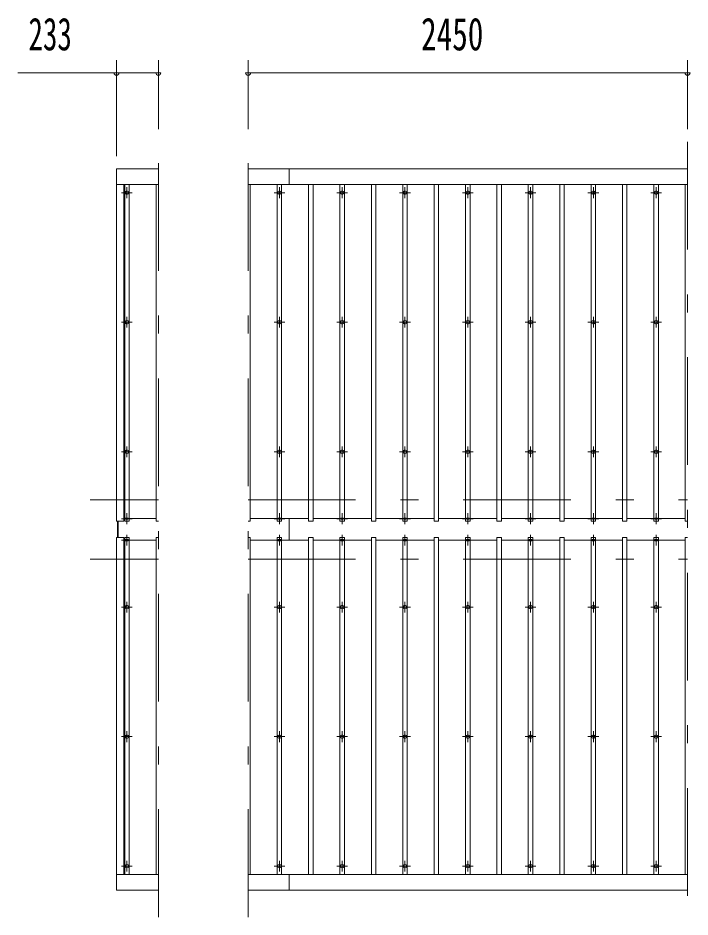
# Model space of a CAD drawing. Units: millimetres, scale not verified. Extents: x -31992 to 32005, y -14700 to 14700.
# Drawn here: x -26348 to -22602, y 8173 to 13181 of the extents above; entities that cross this region are included whole.
import ezdxf
from ezdxf.enums import TextEntityAlignment as Align

# ---------------------------------------------------------------- set-up
doc = ezdxf.new("R2010")
doc.units = ezdxf.units.MM
doc.header["$LTSCALE"] = 50
doc.linetypes.add('USER3', pattern=[24, 12, -5, 2, -5])
for name, color, linetype, lineweight in [('0-2_1-07BOLD', 7, 'Continuous', 18), ('0-3_1-27CENTER', 3, 'USER3', 18), ('0-4_1-47THIN', 4, 'Continuous', 18), ('0-5_1-57DIM', 3, 'Continuous', 18)]:
    doc.layers.add(name, color=color, linetype=linetype, lineweight=lineweight)
doc.styles.add('ＭＳ ゴシック', font='')
doc.styles.get('ＭＳ ゴシック').set_extended_font_data('MS Gothic')

msp = doc.modelspace()

# ---------------------------------------------------------------- linework, layer by layer
at = {"layer": '0-2_1-07BOLD'}
for p, q in [((-25065.6, 12340.53), (-22615.6, 12340.53)), ((-24835.59, 12340.53), (-24835.59, 12253.1)), ((-25565.6, 12253.1), (-25798.59, 12253.1)), ((-22615.6, 12253.1), (-25065.6, 12253.1)), ((-25793.59, 10286.05), (-25793.59, 10377.02)), ((-25788.59, 10377.02), (-25788.59, 10286.05)), ((-24835.59, 10271.05), (-24835.59, 10392.02)), ((-25798.59, 8409.97), (-25565.6, 8409.97)), ((-25065.6, 8409.97), (-22615.6, 8409.97)), ((-24835.59, 8409.97), (-24835.59, 8322.54)), ((-22615.6, 8322.54), (-25065.6, 8322.54))]:
    msp.add_line(p, q, dxfattribs=at)
for points in [[(-25758.59, 12253.1), (-25758.59, 10377.02), (-25798.59, 10377.02), (-25798.59, 12340.53), (-25565.6, 12340.53)], [(-25798.59, 10286.05), (-25758.59, 10286.05), (-25758.59, 8409.97)], [(-25565.6, 8322.54), (-25798.59, 8322.54), (-25798.59, 10286.05)]]:
    msp.add_lwpolyline(points, dxfattribs=at)
for centre in [(-25740.59, 12207.35), (-24890.59, 12207.35), (-24540.59, 12207.35), (-24190.59, 12207.35), (-23840.59, 12207.35), (-23490.59, 12207.35), (-23140.59, 12207.35), (-22790.59, 12207.35), (-25740.59, 11485.7), (-24890.59, 11485.7), (-24540.59, 11485.7), (-24190.59, 11485.7), (-23840.59, 11485.7), (-23490.59, 11485.7), (-23140.59, 11485.7), (-22790.59, 11485.7), (-25740.59, 10764.04), (-24890.59, 10764.04), (-24540.59, 10764.04), (-24190.59, 10764.04), (-23840.59, 10764.04), (-23490.59, 10764.04), (-23140.59, 10764.04), (-22790.59, 10764.04), (-25740.59, 9899.04), (-24890.59, 9899.04), (-24540.59, 9899.04), (-24190.59, 9899.04), (-23840.59, 9899.04), (-23490.59, 9899.04), (-23140.59, 9899.04), (-22790.59, 9899.04), (-25740.59, 9177.37), (-24890.59, 9177.37), (-24540.59, 9177.37), (-24190.59, 9177.37), (-23840.59, 9177.37), (-23490.59, 9177.37), (-23140.59, 9177.37), (-22790.59, 9177.37), (-25740.59, 8455.71), (-24890.59, 8455.71), (-24540.59, 8455.71), (-24190.59, 8455.71), (-23840.59, 8455.71), (-23490.59, 8455.71), (-23140.59, 8455.71), (-22790.59, 8455.71)]:
    msp.add_circle(centre, 10, dxfattribs=at)
for centre, start, end in [((-25740.59, 10380.99), 46.3961, 133.6039), ((-25740.59, 10401.99), 226.39838, 313.60162), ((-24890.59, 10380.99), 46.3961, 133.6039), ((-24890.59, 10401.99), 226.39838, 313.60162), ((-24540.59, 10380.99), 46.3961, 133.6039), ((-24540.59, 10401.99), 226.39838, 313.60162), ((-24190.59, 10380.99), 46.3961, 133.6039), ((-24190.59, 10401.99), 226.39838, 313.60162), ((-23840.59, 10380.99), 46.3961, 133.6039), ((-23840.59, 10401.99), 226.39838, 313.60162), ((-23490.59, 10380.99), 46.3961, 133.6039), ((-23490.59, 10401.99), 226.39838, 313.60162), ((-23140.59, 10380.99), 46.3961, 133.6039), ((-23140.59, 10401.99), 226.39838, 313.60162), ((-22790.59, 10380.99), 46.3961, 133.6039), ((-22790.59, 10401.99), 226.39838, 313.60162), ((-25740.59, 10261.08), 46.39838, 133.60162), ((-25740.59, 10282.08), 226.3961, 313.6039), ((-24890.59, 10261.08), 46.39838, 133.60162), ((-24890.59, 10282.08), 226.3961, 313.6039), ((-24540.59, 10261.08), 46.39838, 133.60162), ((-24540.59, 10282.08), 226.3961, 313.6039), ((-24190.59, 10261.08), 46.39838, 133.60162), ((-24190.59, 10282.08), 226.3961, 313.6039), ((-23840.59, 10261.08), 46.39838, 133.60162), ((-23840.59, 10282.08), 226.3961, 313.6039), ((-23490.59, 10261.08), 46.39838, 133.60162), ((-23490.59, 10282.08), 226.3961, 313.6039), ((-23140.59, 10261.08), 46.39838, 133.60162), ((-23140.59, 10282.08), 226.3961, 313.6039), ((-22790.59, 10261.08), 46.39838, 133.60162), ((-22790.59, 10282.08), 226.3961, 313.6039)]:
    msp.add_arc(centre, 14.5, start, end, dxfattribs=at)
at = {"layer": '0-3_1-27CENTER'}
for p, q in [((-25565.59, 8172.53), (-25565.59, 12490.53)), ((-25065.59, 8172.53), (-25065.59, 12490.53)), ((-22615.59, 12490.53), (-22615.59, 8172.53)), ((-25740.59, 12237.36), (-25740.59, 12177.36)), ((-24890.59, 12237.36), (-24890.59, 12177.36)), ((-24540.59, 12177.36), (-24540.59, 12237.36)), ((-24190.59, 12237.36), (-24190.59, 12177.36)), ((-23840.59, 12177.36), (-23840.59, 12237.36)), ((-23490.59, 12237.36), (-23490.59, 12177.36)), ((-23140.59, 12177.36), (-23140.59, 12237.36)), ((-22790.59, 12237.36), (-22790.59, 12177.36)), ((-25770.59, 12207.35), (-25710.59, 12207.35)), ((-24920.59, 12207.35), (-24860.59, 12207.35)), ((-24570.59, 12207.35), (-24510.59, 12207.35)), ((-24160.59, 12207.35), (-24220.59, 12207.35)), ((-23870.59, 12207.35), (-23810.59, 12207.35)), ((-23520.59, 12207.35), (-23460.59, 12207.35)), ((-23170.59, 12207.35), (-23110.59, 12207.35)), ((-22760.59, 12207.35), (-22820.59, 12207.35)), ((-25710.59, 11485.7), (-25770.59, 11485.7)), ((-25740.59, 11455.7), (-25740.59, 11515.7)), ((-24920.59, 11485.7), (-24860.59, 11485.7)), ((-24890.59, 11515.7), (-24890.59, 11455.7)), ((-24510.59, 11485.7), (-24570.59, 11485.7)), ((-24540.59, 11455.7), (-24540.59, 11515.7)), ((-24160.59, 11485.7), (-24220.59, 11485.7)), ((-24190.59, 11515.7), (-24190.59, 11455.7)), ((-23810.59, 11485.7), (-23870.59, 11485.7)), ((-23840.59, 11455.7), (-23840.59, 11515.7)), ((-23460.59, 11485.7), (-23520.59, 11485.7)), ((-23490.59, 11455.7), (-23490.59, 11515.7)), ((-23110.59, 11485.7), (-23170.59, 11485.7)), ((-23140.59, 11515.7), (-23140.59, 11455.7)), ((-22760.59, 11485.7), (-22820.59, 11485.7)), ((-22790.59, 11455.7), (-22790.59, 11515.7)), ((-25740.59, 10794.04), (-25740.59, 10734.04)), ((-24890.59, 10734.04), (-24890.59, 10794.04)), ((-24540.59, 10734.04), (-24540.59, 10794.04)), ((-24190.59, 10734.04), (-24190.59, 10794.04)), ((-23840.59, 10734.04), (-23840.59, 10794.04)), ((-23490.59, 10794.04), (-23490.59, 10734.04)), ((-23140.59, 10734.04), (-23140.59, 10794.04)), ((-22790.59, 10734.04), (-22790.59, 10794.04)), ((-25770.59, 10764.04), (-25710.59, 10764.04)), ((-24860.59, 10764.04), (-24920.59, 10764.04)), ((-24570.59, 10764.04), (-24510.59, 10764.04)), ((-24220.59, 10764.04), (-24160.59, 10764.04)), ((-23870.59, 10764.04), (-23810.59, 10764.04)), ((-23520.59, 10764.04), (-23460.59, 10764.04)), ((-23170.59, 10764.04), (-23110.59, 10764.04)), ((-22820.59, 10764.04), (-22760.59, 10764.04)), ((-25945.59, 10496.54), (-25565.6, 10496.54)), ((-25065.6, 10496.54), (-22615.6, 10496.54)), ((-25740.59, 10421.49), (-25740.59, 10361.49)), ((-24890.59, 10421.49), (-24890.59, 10361.49)), ((-24540.59, 10361.49), (-24540.59, 10421.49)), ((-24190.59, 10421.49), (-24190.59, 10361.49)), ((-23840.59, 10361.49), (-23840.59, 10421.49)), ((-23490.59, 10421.49), (-23490.59, 10361.49)), ((-23140.59, 10361.49), (-23140.59, 10421.49)), ((-22790.59, 10421.49), (-22790.59, 10361.49)), ((-25710.59, 10391.49), (-25770.59, 10391.49)), ((-24860.59, 10391.49), (-24920.59, 10391.49)), ((-24570.59, 10391.49), (-24510.59, 10391.49)), ((-24160.59, 10391.49), (-24220.59, 10391.49)), ((-23870.59, 10391.49), (-23810.59, 10391.49)), ((-23460.59, 10391.49), (-23520.59, 10391.49)), ((-23110.59, 10391.49), (-23170.59, 10391.49)), ((-22760.59, 10391.49), (-22820.59, 10391.49)), ((-25770.59, 10271.58), (-25710.59, 10271.58)), ((-25740.59, 10301.58), (-25740.59, 10241.59)), ((-24920.59, 10271.58), (-24860.59, 10271.58)), ((-24890.59, 10301.58), (-24890.59, 10241.59)), ((-24510.59, 10271.58), (-24570.59, 10271.58)), ((-24540.59, 10241.59), (-24540.59, 10301.58)), ((-24160.59, 10271.58), (-24220.59, 10271.58)), ((-24190.59, 10301.58), (-24190.59, 10241.59)), ((-23810.59, 10271.58), (-23870.59, 10271.58)), ((-23840.59, 10241.59), (-23840.59, 10301.58)), ((-23520.59, 10271.58), (-23460.59, 10271.58)), ((-23490.59, 10301.58), (-23490.59, 10241.59)), ((-23110.59, 10271.58), (-23170.59, 10271.58)), ((-23140.59, 10241.59), (-23140.59, 10301.58)), ((-22760.59, 10271.58), (-22820.59, 10271.58)), ((-22790.59, 10301.58), (-22790.59, 10241.59)), ((-25565.6, 10166.54), (-25945.59, 10166.54)), ((-25065.6, 10166.54), (-22615.6, 10166.54)), ((-25740.59, 9869.03), (-25740.59, 9929.03)), ((-24890.59, 9929.03), (-24890.59, 9869.03)), ((-24540.59, 9929.03), (-24540.59, 9869.03)), ((-24190.59, 9869.03), (-24190.59, 9929.03)), ((-23840.59, 9929.03), (-23840.59, 9869.03)), ((-23490.59, 9929.03), (-23490.59, 9869.03)), ((-23140.59, 9869.03), (-23140.59, 9929.03)), ((-22790.59, 9929.03), (-22790.59, 9869.03)), ((-25770.59, 9899.04), (-25710.59, 9899.04)), ((-24860.59, 9899.04), (-24920.59, 9899.04)), ((-24510.59, 9899.04), (-24570.59, 9899.04)), ((-24160.59, 9899.04), (-24220.59, 9899.04)), ((-23810.59, 9899.04), (-23870.59, 9899.04)), ((-23460.59, 9899.04), (-23520.59, 9899.04)), ((-23110.59, 9899.04), (-23170.59, 9899.04)), ((-22760.59, 9899.04), (-22820.59, 9899.04)), ((-25710.59, 9177.37), (-25770.59, 9177.37)), ((-25740.59, 9147.37), (-25740.59, 9207.38)), ((-24920.59, 9177.37), (-24860.59, 9177.37)), ((-24890.59, 9207.38), (-24890.59, 9147.37)), ((-24570.59, 9177.37), (-24510.59, 9177.37)), ((-24540.59, 9147.37), (-24540.59, 9207.38)), ((-24160.59, 9177.37), (-24220.59, 9177.37)), ((-24190.59, 9207.38), (-24190.59, 9147.37)), ((-23870.59, 9177.37), (-23810.59, 9177.37)), ((-23840.59, 9147.37), (-23840.59, 9207.38)), ((-23520.59, 9177.37), (-23460.59, 9177.37)), ((-23490.59, 9207.38), (-23490.59, 9147.37)), ((-23170.59, 9177.37), (-23110.59, 9177.37)), ((-23140.59, 9147.37), (-23140.59, 9207.38)), ((-22760.59, 9177.37), (-22820.59, 9177.37)), ((-22790.59, 9207.38), (-22790.59, 9147.37)), ((-25740.59, 8425.71), (-25740.59, 8485.71)), ((-24890.59, 8485.71), (-24890.59, 8425.71)), ((-24540.59, 8425.71), (-24540.59, 8485.71)), ((-24190.59, 8485.71), (-24190.59, 8425.71)), ((-23840.59, 8425.71), (-23840.59, 8485.71)), ((-23490.59, 8485.71), (-23490.59, 8425.71)), ((-23140.59, 8425.71), (-23140.59, 8485.71)), ((-22790.59, 8485.71), (-22790.59, 8425.71)), ((-25770.59, 8455.71), (-25710.59, 8455.71)), ((-24860.59, 8455.71), (-24920.59, 8455.71)), ((-24570.59, 8455.71), (-24510.59, 8455.71)), ((-24160.59, 8455.71), (-24220.59, 8455.71)), ((-23870.59, 8455.71), (-23810.59, 8455.71)), ((-23460.59, 8455.71), (-23520.59, 8455.71)), ((-23110.59, 8455.71), (-23170.59, 8455.71)), ((-22820.59, 8455.71), (-22760.59, 8455.71))]:
    msp.add_line(p, q, dxfattribs=at)
at = {"layer": '0-4_1-47THIN'}
for p, q in [((-25053.09, 10377.02), (-25053.09, 12253.1)), ((-24878.09, 10377.02), (-24878.09, 12253.1)), ((-24703.09, 12253.1), (-24703.09, 10377.02)), ((-24528.09, 12253.1), (-24528.09, 10377.02)), ((-24353.09, 10377.02), (-24353.09, 12253.1)), ((-24178.09, 10377.02), (-24178.09, 12253.1)), ((-24003.09, 12253.1), (-24003.09, 10377.02)), ((-23828.09, 12253.1), (-23828.09, 10377.02)), ((-23653.09, 12253.1), (-23653.09, 10377.02)), ((-23478.09, 12253.1), (-23478.09, 10377.02)), ((-23303.09, 10377.02), (-23303.09, 12253.1)), ((-23128.09, 10377.02), (-23128.09, 12253.1)), ((-22953.09, 10377.02), (-22953.09, 12253.1)), ((-22778.09, 12253.1), (-22778.09, 10377.02)), ((-25753.09, 10392.02), (-25758.59, 10392.02)), ((-25578.09, 10392.02), (-25728.09, 10392.02)), ((-25053.09, 10377.02), (-25065.6, 10377.02)), ((-24903.09, 10392.02), (-25053.09, 10392.02)), ((-24728.09, 10392.02), (-24878.09, 10392.02)), ((-24553.09, 10392.02), (-24703.09, 10392.02)), ((-24378.09, 10392.02), (-24528.09, 10392.02)), ((-24203.09, 10392.02), (-24353.09, 10392.02)), ((-24028.09, 10392.02), (-24178.09, 10392.02)), ((-23853.09, 10392.02), (-24003.09, 10392.02)), ((-23678.09, 10392.02), (-23828.09, 10392.02)), ((-23503.09, 10392.02), (-23653.09, 10392.02)), ((-23328.09, 10392.02), (-23478.09, 10392.02)), ((-23153.09, 10392.02), (-23303.09, 10392.02)), ((-22978.09, 10392.02), (-23128.09, 10392.02)), ((-22803.09, 10392.02), (-22953.09, 10392.02)), ((-22628.09, 10392.02), (-22778.09, 10392.02)), ((-25753.09, 10271.05), (-25758.59, 10271.05)), ((-25753.09, 10286.05), (-25753.09, 8409.97)), ((-25728.09, 10271.05), (-25578.09, 10271.05)), ((-25578.09, 10286.05), (-25578.09, 8409.97)), ((-25565.6, 10286.05), (-25578.09, 10286.05)), ((-25053.09, 10271.05), (-24903.09, 10271.05)), ((-24903.09, 8409.97), (-24903.09, 10286.05)), ((-24878.09, 10271.05), (-24728.09, 10271.05)), ((-24728.09, 8409.97), (-24728.09, 10286.05)), ((-24703.09, 10271.05), (-24553.09, 10271.05)), ((-24553.09, 10286.05), (-24553.09, 8409.97)), ((-24528.09, 10271.05), (-24378.09, 10271.05)), ((-24378.09, 10286.05), (-24378.09, 8409.97)), ((-24353.09, 10271.05), (-24203.09, 10271.05)), ((-24203.09, 10286.05), (-24203.09, 8409.97)), ((-24178.09, 10271.05), (-24028.09, 10271.05)), ((-24028.09, 10286.05), (-24028.09, 8409.97)), ((-24003.09, 10271.05), (-23853.09, 10271.05)), ((-23853.09, 8409.97), (-23853.09, 10286.05)), ((-23828.09, 10271.05), (-23678.09, 10271.05)), ((-23678.09, 10286.05), (-23678.09, 8409.97)), ((-23653.09, 10271.05), (-23503.09, 10271.05)), ((-23503.09, 8409.97), (-23503.09, 10286.05)), ((-23478.09, 10271.05), (-23328.09, 10271.05)), ((-23328.09, 10286.05), (-23328.09, 8409.97)), ((-23303.09, 10271.05), (-23153.09, 10271.05)), ((-23153.09, 8409.97), (-23153.09, 10286.05)), ((-23128.09, 10271.05), (-22978.09, 10271.05)), ((-22978.09, 10286.05), (-22978.09, 8409.97)), ((-22953.09, 10271.05), (-22803.09, 10271.05)), ((-22803.09, 10286.05), (-22803.09, 8409.97)), ((-22778.09, 10271.05), (-22628.09, 10271.05)), ((-22628.09, 10286.05), (-22628.09, 8409.97)), ((-22628.09, 10286.05), (-22615.6, 10286.05))]:
    msp.add_line(p, q, dxfattribs=at)
for points in [[(-25753.09, 12253.1), (-25753.09, 10377.02), (-25728.09, 10377.02), (-25728.09, 12253.1)], [(-25578.09, 12253.1), (-25578.09, 10377.02), (-25565.6, 10377.02)], [(-24903.09, 12253.1), (-24903.09, 10377.02), (-24878.09, 10377.02)], [(-24703.09, 10377.02), (-24728.09, 10377.02), (-24728.09, 12253.1)], [(-24528.09, 10377.02), (-24553.09, 10377.02), (-24553.09, 12253.1)], [(-24378.09, 12253.1), (-24378.09, 10377.02), (-24353.09, 10377.02)], [(-24203.09, 12253.1), (-24203.09, 10377.02), (-24178.09, 10377.02)], [(-24003.09, 10377.02), (-24028.09, 10377.02), (-24028.09, 12253.1)], [(-23828.09, 10377.02), (-23853.09, 10377.02), (-23853.09, 12253.1)], [(-23653.09, 10377.02), (-23678.09, 10377.02), (-23678.09, 12253.1)], [(-23478.09, 10377.02), (-23503.09, 10377.02), (-23503.09, 12253.1)], [(-23328.09, 12253.1), (-23328.09, 10377.02), (-23303.09, 10377.02)], [(-23153.09, 12253.1), (-23153.09, 10377.02), (-23128.09, 10377.02)], [(-22978.09, 12253.1), (-22978.09, 10377.02), (-22953.09, 10377.02)], [(-22778.09, 10377.02), (-22803.09, 10377.02), (-22803.09, 12253.1)], [(-22628.09, 12253.1), (-22628.09, 10377.02), (-22615.6, 10377.02)], [(-25728.09, 8409.97), (-25728.09, 10286.05), (-25753.09, 10286.05)], [(-25053.09, 8409.97), (-25053.09, 10286.05), (-25065.6, 10286.05)], [(-24903.09, 10286.05), (-24878.09, 10286.05), (-24878.09, 8409.97)], [(-24728.09, 10286.05), (-24703.09, 10286.05), (-24703.09, 8409.97)], [(-24528.09, 8409.97), (-24528.09, 10286.05), (-24553.09, 10286.05)], [(-24353.09, 8409.97), (-24353.09, 10286.05), (-24378.09, 10286.05)], [(-24178.09, 8409.97), (-24178.09, 10286.05), (-24203.09, 10286.05)], [(-24003.09, 8409.97), (-24003.09, 10286.05), (-24028.09, 10286.05)], [(-23853.09, 10286.05), (-23828.09, 10286.05), (-23828.09, 8409.97)], [(-23653.09, 8409.97), (-23653.09, 10286.05), (-23678.09, 10286.05)], [(-23503.09, 10286.05), (-23478.09, 10286.05), (-23478.09, 8409.97)], [(-23303.09, 8409.97), (-23303.09, 10286.05), (-23328.09, 10286.05)], [(-23153.09, 10286.05), (-23128.09, 10286.05), (-23128.09, 8409.97)], [(-22953.09, 8409.97), (-22953.09, 10286.05), (-22978.09, 10286.05)], [(-22778.09, 8409.97), (-22778.09, 10286.05), (-22803.09, 10286.05)]]:
    msp.add_lwpolyline(points, dxfattribs=at)
at = {"layer": '0-5_1-57DIM'}
for p, q in [((-25798.59, 12945.53), (-25798.59, 12410.53)), ((-25565.59, 12560.53), (-25565.59, 12945.53)), ((-25065.59, 12560.53), (-25065.59, 12945.53)), ((-22615.59, 12945.53), (-22615.59, 12560.53)), ((-25798.59, 12875.53), (-26348.09, 12875.53)), ((-25784.59, 12875.53), (-25812.59, 12875.53)), ((-25798.59, 12875.53), (-25565.59, 12875.53)), ((-25551.59, 12875.53), (-25579.59, 12875.53)), ((-25051.59, 12875.53), (-25079.59, 12875.53)), ((-25065.59, 12875.53), (-22615.59, 12875.53)), ((-22601.59, 12875.53), (-22629.59, 12875.53))]:
    msp.add_line(p, q, dxfattribs=at)
for centre in [(-25798.59, 12875.53), (-25565.59, 12875.53), (-25065.59, 12875.53), (-22615.59, 12875.53)]:
    msp.add_arc(centre, 14, 180, 0, dxfattribs=at)

# ---------------------------------------------------------------- texts
at = {"layer": '0-5_1-57DIM', "color": 7, "style": 'ＭＳ ゴシック'}
for s, width, p in [('233', 0.65, (-26289.54, 12945.53)), ('2450', 0.7, (-24101, 12945.53))]:
    msp.add_text(s, height=182.3, dxfattribs=dict(at, width=width)).set_placement(p, align=Align.BOTTOM_LEFT)

doc.saveas('drawing.dxf')
